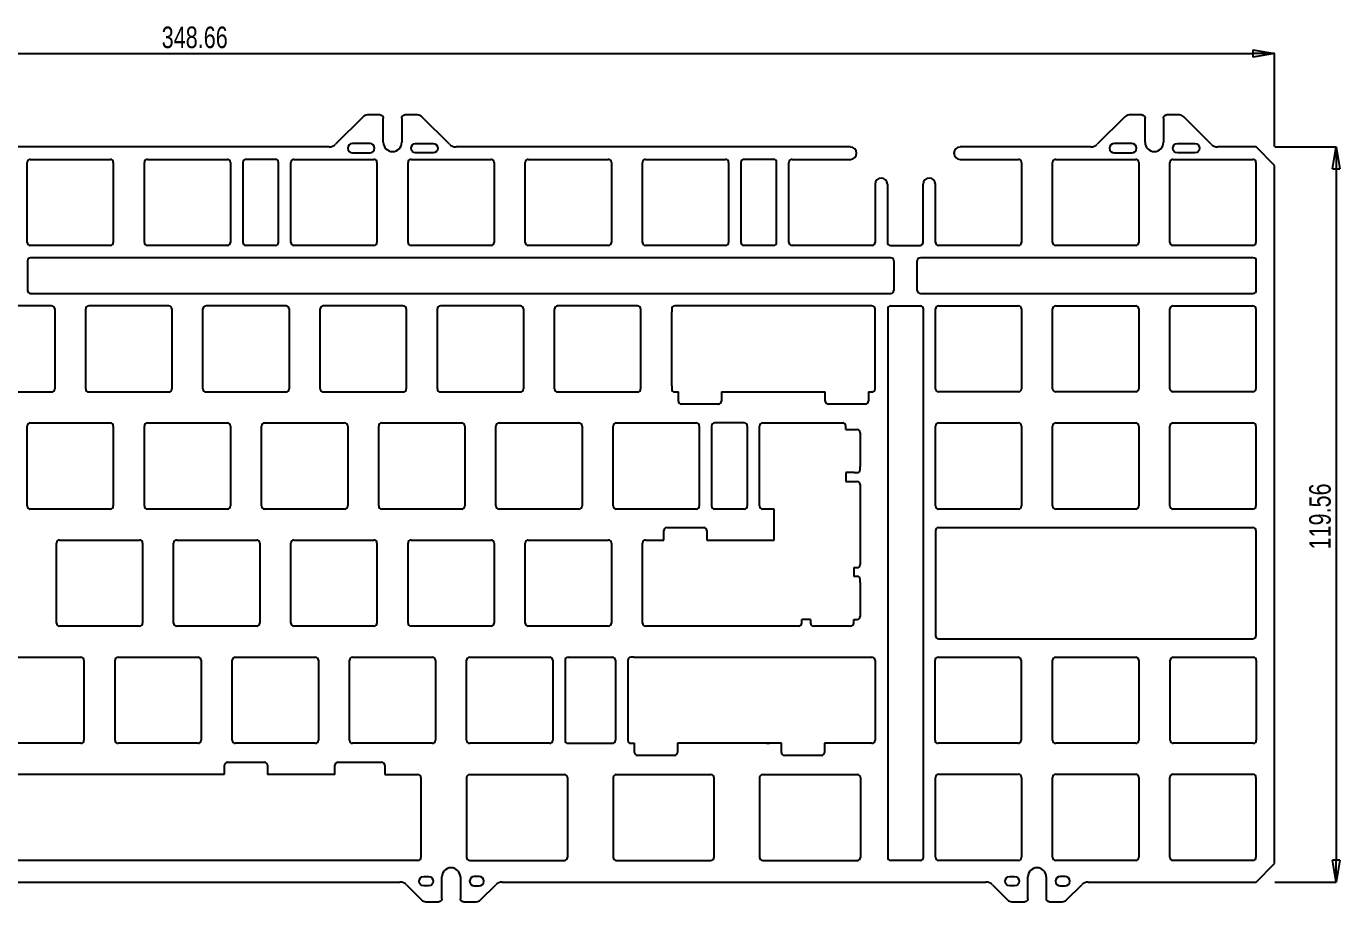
# Model space of a CAD drawing. Extents: x 2288 to 2648, y 1088 to 1230.
# Drawn here: x 2434.1 to 2647.6, y 1087.8 to 1230.2 of the extents above; entities that cross this region are included whole.
import ezdxf

# ---------------------------------------------------------------- set-up
doc = ezdxf.new("R2010")
doc.units = 0
doc.layers.get('0').update_dxf_attribs({"linetype": 'CONTINUOUS'})
doc.layers.get('DEFPOINTS').update_dxf_attribs({"linetype": 'CONTINUOUS'})
doc.styles.add('SLDTEXTSTYLE0', font='TXT', dxfattribs={"width": 0.75})
doc.dimstyles.new('SLDDIMSTYLE0', dxfattribs={"dimtxt": 3.5, "dimasz": 3.556, "dimexe": 0, "dimexo": 0.0625, "dimgap": 0.875, "dimtad": 1, "dimzin": 12, "dimblk1": 'CLOSED', "dimblk2": 'CLOSED', "dimsah": 1, "dimcen": 0.09, "dimazin": 3, "dimtfac": 1, "dimtofl": 0, "dimtmove": 0, "dimatfit": 3})

# ---------------------------------------------------------------- blocks, each defined once
blk = doc.blocks.new('_CLOSED')
at = {"color": 0, "linetype": 'BYBLOCK'}
for p, q in [((-1, 0.166667), (0, 0)), ((-1, 0.166667), (-1, -0.166667)), ((0, 0), (-1, -0.166667)), ((0, 0), (-1, 0))]:
    blk.add_line(p, q, dxfattribs=at)
blk = doc.blocks.new('*D3')
at = {"color": 0, "linetype": 'CONTINUOUS'}
for p, q in [((2288.369837, 1210.629545), (2288.369837, 1225.768585)), ((2291.925837, 1225.768585), (2633.476337, 1225.768585)), ((2637.032337, 1210.629545), (2637.032337, 1225.768585))]:
    blk.add_line(p, q, dxfattribs=at)
at = {"layer": 'DEFPOINTS', "color": 0, "linetype": 'CONTINUOUS'}
for p in [(2637.032337, 1225.768585), (2288.369837, 1210.567045), (2637.032337, 1210.567045)]:
    blk.add_point(p, dxfattribs=at)
at = {"color": 0, "linetype": 'CONTINUOUS', "xscale": 3.556, "yscale": 3.556, "zscale": 3.556, "rotation": 180}
blk.add_blockref('_CLOSED', (2288.369837, 1225.768585), dxfattribs=at)
at = {"color": 0, "linetype": 'CONTINUOUS', "xscale": 3.556, "yscale": 3.556, "zscale": 3.556}
blk.add_blockref('_CLOSED', (2637.032337, 1225.768585), dxfattribs=at)
at = {"color": 0, "linetype": 'CONTINUOUS', "style": 'SLDTEXTSTYLE0', "width": 0.75}
blk.add_text('348.66', height=3.5, dxfattribs=at).set_placement((2456.138587, 1226.643585))
blk = doc.blocks.new('*D4')
at = {"color": 0, "linetype": 'CONTINUOUS'}
for p, q in [((2637.094837, 1210.567045), (2647.033591, 1210.567045)), ((2647.033591, 1207.011045), (2647.033591, 1094.560545)), ((2637.094837, 1091.004545), (2647.033591, 1091.004545))]:
    blk.add_line(p, q, dxfattribs=at)
at = {"layer": 'DEFPOINTS', "color": 0, "linetype": 'CONTINUOUS'}
for p in [(2637.032337, 1210.567045), (2637.032337, 1091.004545), (2647.033591, 1091.004545)]:
    blk.add_point(p, dxfattribs=at)
at = {"color": 0, "linetype": 'CONTINUOUS', "xscale": 3.556, "yscale": 3.556, "zscale": 3.556}
for p, rotation in [((2647.033591, 1210.567045), 90), ((2647.033591, 1091.004545), 270)]:
    blk.add_blockref('_CLOSED', p, dxfattribs=dict(at, rotation=rotation))
at = {"color": 0, "linetype": 'CONTINUOUS', "style": 'SLDTEXTSTYLE0', "width": 0.75}
blk.add_text('119.56', height=3.5, rotation=90, dxfattribs=at).set_placement((2646.158591, 1145.098295))

msp = doc.modelspace()

# ---------------------------------------------------------------- linework, layer by layer
at = {"color": 7, "linetype": 'CONTINUOUS'}
for p, q in [((2488.864444, 1215.474152), (2484.396677, 1211.006385)), ((2491.657337, 1215.767045), (2489.571551, 1215.767045)), ((2492.157337, 1211.317045), (2492.157337, 1215.267045)), ((2495.157337, 1215.267045), (2495.157337, 1211.317045)), ((2497.743123, 1215.767045), (2495.657337, 1215.767045)), ((2502.917997, 1211.006385), (2498.45023, 1215.474152)), ((2612.689444, 1215.474152), (2608.221677, 1211.006385)), ((2615.482337, 1215.767045), (2613.396551, 1215.767045)), ((2615.982337, 1211.317045), (2615.982337, 1215.267045)), ((2618.982337, 1215.267045), (2618.982337, 1211.317045)), ((2621.568123, 1215.767045), (2619.482337, 1215.767045)), ((2626.742997, 1211.006385), (2622.27523, 1215.474152)), ((2483.336017, 1210.567045), (2418.253657, 1210.567045)), ((2568.098675, 1210.567045), (2503.978657, 1210.567045)), ((2607.161017, 1210.567045), (2585.907337, 1210.567045)), ((2634.032337, 1210.567045), (2627.803657, 1210.567045)), ((2637.032337, 1207.567045), (2634.032337, 1210.567045)), ((2434.771756, 1208.542045), (2447.771756, 1208.542045)), ((2453.821756, 1208.542045), (2466.821756, 1208.542045)), ((2477.635215, 1208.542045), (2490.635215, 1208.542045)), ((2496.685215, 1208.542045), (2509.685215, 1208.542045)), ((2515.735215, 1208.542045), (2528.735215, 1208.542045)), ((2534.785215, 1208.542045), (2547.785215, 1208.542045)), ((2558.598675, 1208.542045), (2568.098675, 1208.542045)), ((2585.907337, 1208.542045), (2595.407337, 1208.542045)), ((2601.457337, 1208.542045), (2614.457337, 1208.542045)), ((2620.507337, 1208.542045), (2633.507337, 1208.542045)), ((2434.271756, 1195.042045), (2434.271756, 1208.042045)), ((2448.271756, 1208.042045), (2448.271756, 1195.042045)), ((2453.321756, 1195.042045), (2453.321756, 1208.042045)), ((2467.321756, 1208.042045), (2467.321756, 1195.042045)), ((2469.321756, 1208.042045), (2469.321756, 1195.042045)), ((2475.135215, 1195.042045), (2475.135215, 1208.042045)), ((2477.135215, 1195.042045), (2477.135215, 1208.042045)), ((2491.135215, 1208.042045), (2491.135215, 1195.042045)), ((2496.185215, 1195.042045), (2496.185215, 1208.042045)), ((2510.185215, 1208.042045), (2510.185215, 1195.042045)), ((2515.235215, 1195.042045), (2515.235215, 1208.042045)), ((2529.235215, 1208.042045), (2529.235215, 1195.042045)), ((2534.285215, 1195.042045), (2534.285215, 1208.042045)), ((2548.285215, 1208.042045), (2548.285215, 1195.042045)), ((2550.285215, 1208.042045), (2550.285215, 1195.042045)), ((2556.098675, 1195.042045), (2556.098675, 1208.042045)), ((2558.098675, 1195.042045), (2558.098675, 1208.042045)), ((2595.907337, 1208.042045), (2595.907337, 1195.042045)), ((2600.957337, 1195.042045), (2600.957337, 1208.042045)), ((2614.957337, 1208.042045), (2614.957337, 1195.042045)), ((2620.007337, 1195.042045), (2620.007337, 1208.042045)), ((2634.007337, 1208.042045), (2634.007337, 1195.042045)), ((2637.032337, 1094.004545), (2637.032337, 1207.567045)), ((2572.098675, 1204.492045), (2572.098675, 1195.042045)), ((2574.098675, 1204.492045), (2574.098675, 1195.042045)), ((2579.907337, 1195.042045), (2579.907337, 1204.492045)), ((2581.907337, 1195.042045), (2581.907337, 1204.492045)), ((2447.771756, 1194.542045), (2434.771756, 1194.542045)), ((2466.821756, 1194.542045), (2453.821756, 1194.542045)), ((2490.635215, 1194.542045), (2477.635215, 1194.542045)), ((2509.685215, 1194.542045), (2496.685215, 1194.542045)), ((2528.735215, 1194.542045), (2515.735215, 1194.542045)), ((2547.785215, 1194.542045), (2534.785215, 1194.542045)), ((2571.598675, 1194.542045), (2558.598675, 1194.542045)), ((2595.407337, 1194.542045), (2582.407337, 1194.542045)), ((2614.457337, 1194.542045), (2601.457337, 1194.542045)), ((2633.507337, 1194.542045), (2620.507337, 1194.542045)), ((2574.654782, 1192.543095), (2434.827863, 1192.543095)), ((2575.154782, 1192.043095), (2575.154782, 1187.230595)), ((2633.563445, 1192.543095), (2579.463445, 1192.543095)), ((2434.827863, 1186.730595), (2574.654782, 1186.730595)), ((2579.463445, 1186.730595), (2633.563445, 1186.730595)), ((2438.244837, 1184.710442), (2425.244837, 1184.710442)), ((2438.744837, 1184.210442), (2438.744837, 1171.210442)), ((2443.794837, 1171.210442), (2443.794837, 1184.210442)), ((2457.294837, 1184.710442), (2444.294837, 1184.710442)), ((2457.794837, 1184.210442), (2457.794837, 1171.210442)), ((2462.844837, 1171.210442), (2462.844837, 1184.210442)), ((2476.344837, 1184.710442), (2463.344837, 1184.710442)), ((2476.844837, 1184.210442), (2476.844837, 1171.210442)), ((2481.894837, 1171.210442), (2481.894837, 1184.210442)), ((2495.394837, 1184.710442), (2482.394837, 1184.710442)), ((2495.894837, 1184.210442), (2495.894837, 1171.210442)), ((2500.944837, 1171.210442), (2500.944837, 1184.210442)), ((2514.444837, 1184.710442), (2501.444837, 1184.710442)), ((2514.944837, 1184.210442), (2514.944837, 1171.210442)), ((2519.994837, 1171.210442), (2519.994837, 1184.210442)), ((2533.494837, 1184.710442), (2520.494837, 1184.710442)), ((2533.994837, 1184.210442), (2533.994837, 1171.210442)), ((2539.044819, 1171.729551), (2539.044819, 1183.729551)), ((2539.044837, 1184.210442), (2539.044837, 1183.735603)), ((2571.594837, 1184.710442), (2539.544837, 1184.710442)), ((2572.094837, 1171.210442), (2572.094837, 1184.210442)), ((2574.150993, 1184.230601), (2574.150993, 1095.030595)), ((2574.650993, 1184.730601), (2579.463445, 1184.730601)), ((2579.963445, 1095.030595), (2579.963445, 1184.230601)), ((2581.907337, 1171.229545), (2581.907337, 1184.229545)), ((2582.407337, 1184.729545), (2595.407337, 1184.729545)), ((2595.907337, 1184.229545), (2595.907337, 1171.229545)), ((2600.957337, 1171.229545), (2600.957337, 1184.229545)), ((2601.457337, 1184.729545), (2614.457337, 1184.729545)), ((2614.957337, 1184.229545), (2614.957337, 1171.229545)), ((2620.007337, 1171.229545), (2620.007337, 1184.229545)), ((2620.507337, 1184.729545), (2633.507337, 1184.729545)), ((2634.007337, 1184.229545), (2634.007337, 1171.229545)), ((2425.244837, 1170.710442), (2438.244837, 1170.710442)), ((2444.294837, 1170.710442), (2457.294837, 1170.710442)), ((2463.344837, 1170.710442), (2476.344837, 1170.710442)), ((2482.394837, 1170.710442), (2495.394837, 1170.710442)), ((2501.444837, 1170.710442), (2514.444837, 1170.710442)), ((2520.494837, 1170.710442), (2533.494837, 1170.710442)), ((2539.044837, 1171.7235), (2539.044837, 1171.210442)), ((2539.544837, 1170.710442), (2540.131843, 1170.710442)), ((2540.131843, 1169.229551), (2540.131843, 1170.710442)), ((2547.131843, 1170.710442), (2547.131843, 1169.229551)), ((2547.131843, 1170.710442), (2564.007819, 1170.710442)), ((2564.007819, 1169.229551), (2564.007819, 1170.710442)), ((2571.007819, 1170.710442), (2571.007819, 1169.229551)), ((2571.007819, 1170.710442), (2571.594837, 1170.710442)), ((2595.407337, 1170.729545), (2582.407337, 1170.729545)), ((2614.457337, 1170.729545), (2601.457337, 1170.729545)), ((2633.507337, 1170.729545), (2620.507337, 1170.729545)), ((2546.631843, 1168.729551), (2540.631843, 1168.729551)), ((2570.507819, 1168.729551), (2564.507819, 1168.729551)), ((2434.269837, 1152.179545), (2434.269837, 1165.179545)), ((2434.769837, 1165.679545), (2447.769837, 1165.679545)), ((2448.269837, 1165.179545), (2448.269837, 1152.179545)), ((2453.319837, 1152.179545), (2453.319837, 1165.179545)), ((2453.819837, 1165.679545), (2466.819837, 1165.679545)), ((2467.319837, 1165.179545), (2467.319837, 1152.179545)), ((2472.369837, 1152.179545), (2472.369837, 1165.179545)), ((2472.869837, 1165.679545), (2485.869837, 1165.679545)), ((2486.369837, 1165.179545), (2486.369837, 1152.179545)), ((2491.419837, 1152.179545), (2491.419837, 1165.179545)), ((2491.919837, 1165.679545), (2504.919837, 1165.679545)), ((2505.419837, 1165.179545), (2505.419837, 1152.179545)), ((2510.469837, 1152.179545), (2510.469837, 1165.179545)), ((2510.969837, 1165.679545), (2523.969837, 1165.679545)), ((2524.469837, 1165.179545), (2524.469837, 1152.179545)), ((2529.519837, 1152.179545), (2529.519837, 1165.179545)), ((2530.019837, 1165.679545), (2543.019837, 1165.679545)), ((2543.519837, 1165.179545), (2543.519837, 1152.179545)), ((2545.519837, 1165.179545), (2545.519837, 1152.179545)), ((2551.332343, 1165.179545), (2551.332343, 1152.179545)), ((2553.332343, 1152.179563), (2553.332343, 1165.179563)), ((2553.832343, 1165.679563), (2566.832343, 1165.679563)), ((2567.332343, 1164.592542), (2567.332343, 1165.179563)), ((2567.332343, 1164.592542), (2569.182337, 1164.592542)), ((2569.682337, 1164.092542), (2569.682337, 1158.589197)), ((2581.907337, 1152.179545), (2581.907337, 1165.179545)), ((2582.407337, 1165.679545), (2595.407337, 1165.679545)), ((2595.907337, 1165.179545), (2595.907337, 1152.179545)), ((2600.957337, 1152.179545), (2600.957337, 1165.179545)), ((2601.457337, 1165.679545), (2614.457337, 1165.679545)), ((2614.957337, 1165.179545), (2614.957337, 1152.179545)), ((2620.007337, 1152.179545), (2620.007337, 1165.179545)), ((2620.507337, 1165.679545), (2633.507337, 1165.679545)), ((2634.007337, 1165.179545), (2634.007337, 1152.179545)), ((2567.332343, 1157.592512), (2567.332343, 1156.154554)), ((2568.682349, 1157.592512), (2567.332343, 1157.592512)), ((2568.690112, 1157.592542), (2569.182337, 1157.592542)), ((2569.682337, 1158.092542), (2569.682337, 1158.58757)), ((2567.332343, 1156.154554), (2569.182337, 1156.154554)), ((2569.682337, 1155.654554), (2569.682337, 1142.654554)), ((2447.769837, 1151.679545), (2434.769837, 1151.679545)), ((2466.819837, 1151.679545), (2453.819837, 1151.679545)), ((2485.869837, 1151.679545), (2472.869837, 1151.679545)), ((2504.919837, 1151.679545), (2491.919837, 1151.679545)), ((2523.969837, 1151.679545), (2510.969837, 1151.679545)), ((2543.019837, 1151.679545), (2530.019837, 1151.679545)), ((2555.682337, 1151.679563), (2553.832343, 1151.679563)), ((2555.682337, 1146.629545), (2555.682337, 1151.679563)), ((2595.407337, 1151.679545), (2582.407337, 1151.679545)), ((2614.457337, 1151.679545), (2601.457337, 1151.679545)), ((2633.507337, 1151.679545), (2620.507337, 1151.679545)), ((2538.250587, 1148.6605), (2544.250587, 1148.6605)), ((2582.407337, 1148.679545), (2633.507337, 1148.679545)), ((2439.532337, 1146.629545), (2452.532337, 1146.629545)), ((2458.582337, 1146.629545), (2471.582337, 1146.629545)), ((2477.632337, 1146.629545), (2490.632337, 1146.629545)), ((2496.682337, 1146.629545), (2509.682337, 1146.629545)), ((2515.732337, 1146.629545), (2528.732337, 1146.629545)), ((2534.782337, 1146.629545), (2537.750587, 1146.629545)), ((2537.750587, 1146.629545), (2537.750587, 1148.1605)), ((2544.750587, 1148.1605), (2544.750587, 1146.629545)), ((2544.750587, 1146.629545), (2555.682337, 1146.629545)), ((2581.907337, 1148.179545), (2581.907337, 1131.079545)), ((2634.007337, 1148.179545), (2634.007337, 1131.079545)), ((2439.032337, 1133.129545), (2439.032337, 1146.129545)), ((2453.032337, 1146.129545), (2453.032337, 1133.129545)), ((2458.082337, 1133.129545), (2458.082337, 1146.129545)), ((2472.082337, 1146.129545), (2472.082337, 1133.129545)), ((2477.132337, 1133.129545), (2477.132337, 1146.129545)), ((2491.132337, 1146.129545), (2491.132337, 1133.129545)), ((2496.182337, 1133.129545), (2496.182337, 1146.129545)), ((2510.182337, 1146.129545), (2510.182337, 1133.129545)), ((2515.232337, 1133.129545), (2515.232337, 1146.129545)), ((2529.232337, 1146.129545), (2529.232337, 1133.129545)), ((2534.282337, 1133.129545), (2534.282337, 1146.129545)), ((2568.626563, 1142.154554), (2568.626563, 1140.716566)), ((2568.626563, 1142.154554), (2569.182337, 1142.154554)), ((2569.182337, 1140.716566), (2568.626563, 1140.716566)), ((2569.682337, 1139.721507), (2569.682337, 1140.216566)), ((2569.682337, 1139.71988), (2569.682337, 1134.216566)), ((2560.188575, 1133.129545), (2560.188575, 1133.716566)), ((2561.590958, 1133.716566), (2560.188575, 1133.716566)), ((2561.590958, 1133.716566), (2561.590958, 1133.129545)), ((2568.626563, 1133.716566), (2569.182337, 1133.716566)), ((2568.626563, 1133.129545), (2568.626563, 1133.716566)), ((2452.532337, 1132.629545), (2439.532337, 1132.629545)), ((2471.582337, 1132.629545), (2458.582337, 1132.629545)), ((2490.632337, 1132.629545), (2477.632337, 1132.629545)), ((2509.682337, 1132.629545), (2496.682337, 1132.629545)), ((2528.732337, 1132.629545), (2515.732337, 1132.629545)), ((2559.688575, 1132.629545), (2534.782337, 1132.629545)), ((2568.126563, 1132.629545), (2562.090958, 1132.629545)), ((2582.407337, 1130.579545), (2633.507337, 1130.579545)), ((2430.007337, 1127.579545), (2443.007337, 1127.579545)), ((2449.057337, 1127.579545), (2462.057337, 1127.579545)), ((2468.107337, 1127.579545), (2481.107337, 1127.579545)), ((2487.157337, 1127.579545), (2500.157337, 1127.579545)), ((2506.207337, 1127.579545), (2519.207337, 1127.579545)), ((2532.901116, 1127.579575), (2532.401116, 1127.579576)), ((2532.901127, 1127.579576), (2571.594886, 1127.579576)), ((2582.35123, 1127.578495), (2595.35123, 1127.578495)), ((2601.457337, 1127.579545), (2614.457337, 1127.579545)), ((2620.563445, 1127.580595), (2633.563445, 1127.580595)), ((2443.507337, 1127.079545), (2443.507337, 1114.079545)), ((2448.557337, 1114.079545), (2448.557337, 1127.079545)), ((2462.557337, 1127.079545), (2462.557337, 1114.079545)), ((2467.607337, 1114.079545), (2467.607337, 1127.079545)), ((2481.607337, 1127.079545), (2481.607337, 1114.079545)), ((2486.657337, 1114.079545), (2486.657337, 1127.079545)), ((2500.657337, 1127.079545), (2500.657337, 1114.079545)), ((2505.707337, 1114.079545), (2505.707337, 1127.079545)), ((2519.707337, 1127.079545), (2519.707337, 1114.079545)), ((2521.707337, 1127.079552), (2521.707337, 1114.079545)), ((2529.901116, 1127.079568), (2529.901116, 1114.079545)), ((2531.901116, 1127.079576), (2531.901116, 1114.079576)), ((2572.094886, 1127.079576), (2572.094886, 1114.079576)), ((2581.85123, 1114.078495), (2581.85123, 1127.078495)), ((2595.85123, 1127.078495), (2595.85123, 1114.078495)), ((2600.957337, 1114.079545), (2600.957337, 1127.079545)), ((2614.957337, 1127.079545), (2614.957337, 1114.079545)), ((2620.063445, 1114.080595), (2620.063445, 1127.080595)), ((2634.063445, 1127.080595), (2634.063445, 1114.080595)), ((2443.007337, 1113.579545), (2430.007337, 1113.579545)), ((2462.057337, 1113.579545), (2449.057337, 1113.579545)), ((2481.107337, 1113.579545), (2468.107337, 1113.579545)), ((2500.157337, 1113.579545), (2487.157337, 1113.579545)), ((2519.207337, 1113.579545), (2506.207337, 1113.579545)), ((2532.401116, 1113.579576), (2532.901136, 1113.579575)), ((2532.901136, 1113.579575), (2532.98809, 1113.579576)), ((2532.98809, 1112.079551), (2532.98809, 1113.579576)), ((2556.864036, 1113.579546), (2539.98809, 1113.57958)), ((2539.98809, 1113.579577), (2539.98809, 1112.079551)), ((2554.426101, 1113.579551), (2554.926101, 1113.579551)), ((2556.864036, 1113.575682), (2556.864036, 1113.579546)), ((2556.864066, 1112.079551), (2556.864066, 1113.575682)), ((2563.864066, 1113.579576), (2563.864066, 1112.079551)), ((2571.594886, 1113.579576), (2563.864066, 1113.579576)), ((2595.35123, 1113.578495), (2582.35123, 1113.578495)), ((2614.457337, 1113.579545), (2601.457337, 1113.579545)), ((2633.563445, 1113.580595), (2620.563445, 1113.580595)), ((2466.844895, 1110.514183), (2472.844895, 1110.514183)), ((2484.776139, 1110.510472), (2491.894904, 1110.510472)), ((2539.48809, 1111.579551), (2533.48809, 1111.579551)), ((2563.364066, 1111.579551), (2557.364066, 1111.579551)), ((2378.094904, 1108.529545), (2466.344895, 1108.529545)), ((2466.344895, 1108.529545), (2466.344895, 1110.014183)), ((2473.344895, 1110.014183), (2473.344895, 1108.51046)), ((2484.276139, 1108.51046), (2484.276139, 1110.010472)), ((2492.394904, 1110.010472), (2492.394904, 1108.51046)), ((2492.394904, 1108.51046), (2497.776139, 1108.51046)), ((2506.207424, 1108.510448), (2511.835661, 1108.510448)), ((2511.835661, 1108.510448), (2521.088649, 1108.51046)), ((2521.09358, 1108.510448), (2521.588689, 1108.510448)), ((2530.019924, 1108.510448), (2532.844535, 1108.510448)), ((2532.844535, 1108.510448), (2544.901169, 1108.51046)), ((2544.90608, 1108.510448), (2545.401189, 1108.510448)), ((2553.832424, 1108.510448), (2556.825058, 1108.510448)), ((2556.825058, 1108.510448), (2568.713669, 1108.51046)), ((2568.71858, 1108.510448), (2569.213689, 1108.510448)), ((2582.407337, 1108.529545), (2595.407337, 1108.529545)), ((2601.457337, 1108.529545), (2614.457337, 1108.529545)), ((2620.507337, 1108.529545), (2633.507337, 1108.529545)), ((2498.276139, 1108.01046), (2498.276139, 1095.01046)), ((2505.707424, 1108.010448), (2505.707424, 1095.010436)), ((2522.088689, 1108.010448), (2522.088689, 1095.010436)), ((2529.519924, 1108.010448), (2529.519924, 1095.010436)), ((2545.901189, 1108.010448), (2545.901189, 1095.010436)), ((2553.332424, 1108.010448), (2553.332424, 1095.010436)), ((2569.713689, 1108.010448), (2569.713689, 1095.010436)), ((2581.907337, 1095.029545), (2581.907337, 1108.029545)), ((2595.907337, 1108.029545), (2595.907337, 1095.029545)), ((2600.957337, 1095.029545), (2600.957337, 1108.029545)), ((2614.957337, 1108.029545), (2614.957337, 1095.029545)), ((2620.007337, 1095.029545), (2620.007337, 1108.029545)), ((2634.007337, 1108.029545), (2634.007337, 1095.029545)), ((2497.776139, 1094.51046), (2365.712404, 1094.51046)), ((2506.207424, 1094.510436), (2521.588689, 1094.510436)), ((2530.019924, 1094.510436), (2545.401189, 1094.510436)), ((2553.832424, 1094.510436), (2569.213689, 1094.510436)), ((2595.407337, 1094.529545), (2582.407337, 1094.529545)), ((2614.457337, 1094.529545), (2601.457337, 1094.529545)), ((2633.507337, 1094.529545), (2620.507337, 1094.529545)), ((2634.032337, 1091.004545), (2637.032337, 1094.004545)), ((2344.816209, 1091.004545), (2494.861068, 1091.004545)), ((2501.682389, 1088.304545), (2501.682389, 1091.829545)), ((2504.682389, 1091.829545), (2504.682389, 1088.304545)), ((2511.503709, 1091.004545), (2590.111017, 1091.004545)), ((2596.932337, 1088.304545), (2596.932337, 1091.829545)), ((2599.932337, 1091.829545), (2599.932337, 1088.304545)), ((2606.753657, 1091.004545), (2634.032337, 1091.004545)), ((2495.921729, 1090.565205), (2498.389496, 1088.097438)), ((2507.975282, 1088.097438), (2510.443049, 1090.565205)), ((2591.171677, 1090.565205), (2593.639444, 1088.097438)), ((2603.22523, 1088.097438), (2605.692997, 1090.565205)), ((2499.096602, 1087.804545), (2501.182389, 1087.804545)), ((2505.182389, 1087.804545), (2507.268175, 1087.804545)), ((2594.346551, 1087.804545), (2596.432337, 1087.804545)), ((2600.432337, 1087.804545), (2602.518123, 1087.804545))]:
    msp.add_line(p, q, dxfattribs=at)
for p, q in [((2490.000757, 1211.105449, -0.00001), (2487.144989, 1211.105449, -0.000011)), ((2497.414538, 1211.105449, -0.000008), (2500.270306, 1211.105449, -0.000007)), ((2613.825757, 1211.105449, -0.00001), (2610.969989, 1211.105449, -0.000011)), ((2621.239538, 1211.105449, -0.000008), (2624.095306, 1211.105449, -0.000007)), ((2474.635215, 1208.542045), (2469.821756, 1208.542045)), ((2487.144989, 1209.605449, -0.000011), (2490.000757, 1209.605449, -0.00001)), ((2500.270306, 1209.605449, -0.000007), (2497.414538, 1209.605449, -0.000008)), ((2555.598675, 1208.542045), (2550.785215, 1208.542045)), ((2610.969989, 1209.605449, -0.000011), (2613.825757, 1209.605449, -0.00001)), ((2624.095306, 1209.605449, -0.000007), (2621.239538, 1209.605449, -0.000008)), ((2573.098675, 1205.492045), (2573.098675, 1205.492045)), ((2580.907337, 1205.492045), (2580.907337, 1205.492045)), ((2474.635215, 1194.542045), (2469.821756, 1194.542045)), ((2555.598675, 1194.542045), (2550.785215, 1194.542045)), ((2574.598675, 1194.542045), (2579.407337, 1194.542045)), ((2522.207336, 1127.579552), (2529.401115, 1127.579568)), ((2522.207337, 1113.579545), (2529.401116, 1113.579545)), ((2484.276139, 1108.51046), (2473.344895, 1108.51046)), ((2498.731606, 1091.893271, -0.000056), (2499.531606, 1091.893271, -0.000056)), ((2507.745387, 1091.893271, -0.000054), (2506.945387, 1091.893271, -0.000054)), ((2593.981554, 1091.893271, -0.000056), (2594.781554, 1091.893271, -0.000056)), ((2602.995335, 1091.893271, -0.000054), (2602.195335, 1091.893271, -0.000054)), ((2499.531606, 1090.393271, -0.000056), (2498.731606, 1090.393271, -0.000056)), ((2506.945387, 1090.393271, -0.000054), (2507.745387, 1090.393271, -0.000054)), ((2594.781554, 1090.393271, -0.000056), (2593.981554, 1090.393271, -0.000056)), ((2602.195335, 1090.393271, -0.000054), (2602.995335, 1090.393271, -0.000054))]:
    msp.add_line(p, q)
at = {"color": 7}
for p, q in [((2434.327863, 1192.043095), (2434.327863, 1187.230595)), ((2578.963445, 1187.230595), (2578.963445, 1192.043095)), ((2634.063445, 1187.230595), (2634.063445, 1192.043095)), ((2550.832343, 1165.679545), (2546.019837, 1165.679545)), ((2550.832343, 1151.679545), (2546.019837, 1151.679545)), ((2579.463445, 1094.530595), (2574.650993, 1094.530595))]:
    msp.add_line(p, q, dxfattribs=at)
at = {"color": 7, "linetype": 'CONTINUOUS'}
for points in [[(2491.657337, 1215.767045), (2491.676961, 1215.766643), (2491.696546, 1215.765444), (2491.716064, 1215.763459), (2491.735486, 1215.7607), (2491.754787, 1215.757179), (2491.773937, 1215.752906), (2491.792911, 1215.747894), (2491.811679, 1215.742153), (2491.830215, 1215.735695), (2491.848491, 1215.728532), (2491.86648, 1215.720674), (2491.884153, 1215.712134), (2491.901483, 1215.702922), (2491.918444, 1215.69305), (2491.935007, 1215.682529), (2491.951144, 1215.671372), (2491.966829, 1215.659589), (2491.982033, 1215.647191), (2491.99673, 1215.63419), (2492.01089, 1215.620598), (2492.024483, 1215.606437), (2492.037483, 1215.591741), (2492.049881, 1215.576537), (2492.061664, 1215.560852), (2492.072822, 1215.544715), (2492.083342, 1215.528152), (2492.093214, 1215.511191), (2492.102426, 1215.493861), (2492.110966, 1215.476187), (2492.118824, 1215.458199), (2492.125987, 1215.439923), (2492.132445, 1215.421387), (2492.138186, 1215.402619), (2492.143198, 1215.383645), (2492.147471, 1215.364495), (2492.150992, 1215.345194), (2492.153751, 1215.325772), (2492.155736, 1215.306254), (2492.156935, 1215.286669), (2492.157337, 1215.267045)], [(2495.157337, 1215.267045), (2495.157739, 1215.286669), (2495.158938, 1215.306254), (2495.160923, 1215.325772), (2495.163682, 1215.345194), (2495.167203, 1215.364495), (2495.171476, 1215.383645), (2495.176488, 1215.402619), (2495.182229, 1215.421387), (2495.188687, 1215.439923), (2495.19585, 1215.458199), (2495.203708, 1215.476187), (2495.212249, 1215.493861), (2495.22146, 1215.511191), (2495.231332, 1215.528152), (2495.241853, 1215.544715), (2495.25301, 1215.560852), (2495.264793, 1215.576537), (2495.277191, 1215.591741), (2495.290192, 1215.606437), (2495.303784, 1215.620598), (2495.317945, 1215.63419), (2495.332641, 1215.647191), (2495.347845, 1215.659589), (2495.36353, 1215.671372), (2495.379667, 1215.682529), (2495.39623, 1215.69305), (2495.413191, 1215.702922), (2495.430521, 1215.712134), (2495.448195, 1215.720674), (2495.466183, 1215.728532), (2495.484459, 1215.735695), (2495.502995, 1215.742153), (2495.521763, 1215.747894), (2495.540737, 1215.752906), (2495.559887, 1215.757179), (2495.579188, 1215.7607), (2495.598611, 1215.763459), (2495.618128, 1215.765444), (2495.637713, 1215.766643), (2495.657337, 1215.767045)], [(2615.482337, 1215.767045), (2615.501961, 1215.766643), (2615.521546, 1215.765444), (2615.541064, 1215.763459), (2615.560486, 1215.7607), (2615.579787, 1215.757179), (2615.598937, 1215.752906), (2615.617911, 1215.747894), (2615.636679, 1215.742153), (2615.655215, 1215.735695), (2615.673491, 1215.728532), (2615.69148, 1215.720674), (2615.709153, 1215.712134), (2615.726483, 1215.702922), (2615.743444, 1215.69305), (2615.760007, 1215.682529), (2615.776144, 1215.671372), (2615.791829, 1215.659589), (2615.807033, 1215.647191), (2615.82173, 1215.63419), (2615.83589, 1215.620598), (2615.849483, 1215.606437), (2615.862483, 1215.591741), (2615.874881, 1215.576537), (2615.886664, 1215.560852), (2615.897822, 1215.544715), (2615.908342, 1215.528152), (2615.918214, 1215.511191), (2615.927426, 1215.493861), (2615.935966, 1215.476187), (2615.943824, 1215.458199), (2615.950987, 1215.439923), (2615.957445, 1215.421387), (2615.963186, 1215.402619), (2615.968198, 1215.383645), (2615.972471, 1215.364495), (2615.975992, 1215.345194), (2615.978751, 1215.325772), (2615.980736, 1215.306254), (2615.981935, 1215.286669), (2615.982337, 1215.267045)], [(2618.982337, 1215.267045), (2618.982739, 1215.286669), (2618.983938, 1215.306254), (2618.985923, 1215.325772), (2618.988682, 1215.345194), (2618.992203, 1215.364495), (2618.996476, 1215.383645), (2619.001488, 1215.402619), (2619.007229, 1215.421387), (2619.013687, 1215.439923), (2619.02085, 1215.458199), (2619.028708, 1215.476187), (2619.037249, 1215.493861), (2619.04646, 1215.511191), (2619.056332, 1215.528152), (2619.066853, 1215.544715), (2619.07801, 1215.560852), (2619.089793, 1215.576537), (2619.102191, 1215.591741), (2619.115192, 1215.606437), (2619.128784, 1215.620598), (2619.142945, 1215.63419), (2619.157641, 1215.647191), (2619.172845, 1215.659589), (2619.18853, 1215.671372), (2619.204667, 1215.682529), (2619.22123, 1215.69305), (2619.238191, 1215.702922), (2619.255521, 1215.712134), (2619.273195, 1215.720674), (2619.291183, 1215.728532), (2619.309459, 1215.735695), (2619.327995, 1215.742153), (2619.346763, 1215.747894), (2619.365737, 1215.752906), (2619.384887, 1215.757179), (2619.404188, 1215.7607), (2619.423611, 1215.763459), (2619.443128, 1215.765444), (2619.462713, 1215.766643), (2619.482337, 1215.767045)], [(2501.682389, 1088.304545), (2501.681986, 1088.284921), (2501.680787, 1088.265336), (2501.678803, 1088.245819), (2501.676044, 1088.226396), (2501.672523, 1088.207095), (2501.66825, 1088.187945), (2501.663238, 1088.168971), (2501.657497, 1088.150203), (2501.651039, 1088.131667), (2501.643875, 1088.113391), (2501.636018, 1088.095403), (2501.627477, 1088.077729), (2501.618265, 1088.060399), (2501.608394, 1088.043438), (2501.597873, 1088.026875), (2501.586716, 1088.010738), (2501.574932, 1087.995053), (2501.562535, 1087.979849), (2501.549534, 1087.965153), (2501.535942, 1087.950992), (2501.521781, 1087.9374), (2501.507085, 1087.924399), (2501.491881, 1087.912001), (2501.476196, 1087.900218), (2501.460058, 1087.889061), (2501.443496, 1087.87854), (2501.426535, 1087.868668), (2501.409205, 1087.859456), (2501.391531, 1087.850916), (2501.373543, 1087.843058), (2501.355267, 1087.835895), (2501.336731, 1087.829437), (2501.317963, 1087.823696), (2501.298989, 1087.818684), (2501.279839, 1087.814411), (2501.260538, 1087.81089), (2501.241115, 1087.808131), (2501.221598, 1087.806146), (2501.202013, 1087.804947), (2501.182389, 1087.804545)], [(2505.182389, 1087.804545), (2505.162764, 1087.804947), (2505.14318, 1087.806146), (2505.123662, 1087.808131), (2505.104239, 1087.81089), (2505.084939, 1087.814411), (2505.065788, 1087.818684), (2505.046815, 1087.823696), (2505.028047, 1087.829437), (2505.009511, 1087.835895), (2504.991235, 1087.843058), (2504.973246, 1087.850916), (2504.955573, 1087.859456), (2504.938242, 1087.868668), (2504.921282, 1087.87854), (2504.904719, 1087.889061), (2504.888582, 1087.900218), (2504.872897, 1087.912001), (2504.857693, 1087.924399), (2504.842996, 1087.9374), (2504.828835, 1087.950992), (2504.815243, 1087.965153), (2504.802243, 1087.979849), (2504.789845, 1087.995053), (2504.778062, 1088.010738), (2504.766904, 1088.026875), (2504.756384, 1088.043438), (2504.746512, 1088.060399), (2504.7373, 1088.077729), (2504.72876, 1088.095403), (2504.720902, 1088.113391), (2504.713739, 1088.131667), (2504.707281, 1088.150203), (2504.70154, 1088.168971), (2504.696527, 1088.187945), (2504.692255, 1088.207095), (2504.688733, 1088.226396), (2504.685975, 1088.245819), (2504.68399, 1088.265336), (2504.682791, 1088.284921), (2504.682389, 1088.304545)], [(2596.932337, 1088.304545), (2596.931935, 1088.284921), (2596.930736, 1088.265336), (2596.928751, 1088.245819), (2596.925992, 1088.226396), (2596.922471, 1088.207095), (2596.918198, 1088.187945), (2596.913186, 1088.168971), (2596.907445, 1088.150203), (2596.900987, 1088.131667), (2596.893824, 1088.113391), (2596.885966, 1088.095403), (2596.877426, 1088.077729), (2596.868214, 1088.060399), (2596.858342, 1088.043438), (2596.847822, 1088.026875), (2596.836664, 1088.010738), (2596.824881, 1087.995053), (2596.812483, 1087.979849), (2596.799483, 1087.965153), (2596.78589, 1087.950992), (2596.77173, 1087.9374), (2596.757033, 1087.924399), (2596.741829, 1087.912001), (2596.726144, 1087.900218), (2596.710007, 1087.889061), (2596.693444, 1087.87854), (2596.676483, 1087.868668), (2596.659153, 1087.859456), (2596.64148, 1087.850916), (2596.623491, 1087.843058), (2596.605215, 1087.835895), (2596.586679, 1087.829437), (2596.567911, 1087.823696), (2596.548937, 1087.818684), (2596.529787, 1087.814411), (2596.510486, 1087.81089), (2596.491064, 1087.808131), (2596.471546, 1087.806146), (2596.451961, 1087.804947), (2596.432337, 1087.804545)], [(2600.432337, 1087.804545), (2600.412713, 1087.804947), (2600.393128, 1087.806146), (2600.373611, 1087.808131), (2600.354188, 1087.81089), (2600.334887, 1087.814411), (2600.315737, 1087.818684), (2600.296763, 1087.823696), (2600.277995, 1087.829437), (2600.259459, 1087.835895), (2600.241183, 1087.843058), (2600.223195, 1087.850916), (2600.205521, 1087.859456), (2600.188191, 1087.868668), (2600.17123, 1087.87854), (2600.154667, 1087.889061), (2600.13853, 1087.900218), (2600.122845, 1087.912001), (2600.107641, 1087.924399), (2600.092945, 1087.9374), (2600.078784, 1087.950992), (2600.065192, 1087.965153), (2600.052191, 1087.979849), (2600.039793, 1087.995053), (2600.02801, 1088.010738), (2600.016853, 1088.026875), (2600.006332, 1088.043438), (2599.99646, 1088.060399), (2599.987249, 1088.077729), (2599.978708, 1088.095403), (2599.97085, 1088.113391), (2599.963687, 1088.131667), (2599.957229, 1088.150203), (2599.951488, 1088.168971), (2599.946476, 1088.187945), (2599.942203, 1088.207095), (2599.938682, 1088.226396), (2599.935923, 1088.245819), (2599.933938, 1088.265336), (2599.932739, 1088.284921), (2599.932337, 1088.304545)]]:
    msp.add_lwpolyline(points, dxfattribs=at)
for centre, radius, start, end in [((2489.571551, 1214.767045), 1, 90, 135), ((2497.743123, 1214.767045), 1, 45, 90), ((2613.396551, 1214.767045), 1, 90, 135), ((2621.568123, 1214.767045), 1, 45, 90), ((2483.336017, 1212.067045), 1.5, 270, 315), ((2493.657337, 1211.317045), 1.5, 180, 0), ((2503.978657, 1212.067045), 1.5, 225, 270), ((2607.161017, 1212.067045), 1.5, 270, 315), ((2617.482337, 1211.317045), 1.5, 180, 0), ((2627.803657, 1212.067045), 1.5, 225, 270), ((2434.771756, 1208.042045), 0.5, 90, 180), ((2447.771756, 1208.042045), 0.5, 0, 90), ((2453.821756, 1208.042045), 0.5, 90, 180), ((2466.821756, 1208.042045), 0.5, 0, 90), ((2477.635215, 1208.042045), 0.5, 90, 180), ((2490.635215, 1208.042045), 0.5, 0, 90), ((2496.685215, 1208.042045), 0.5, 90, 180), ((2509.685215, 1208.042045), 0.5, 0, 90), ((2515.735215, 1208.042045), 0.5, 90, 180), ((2528.735215, 1208.042045), 0.5, 0, 90), ((2534.785215, 1208.042045), 0.5, 90, 180), ((2547.785215, 1208.042045), 0.5, 0, 90), ((2558.598675, 1208.042045), 0.5, 90, 180), ((2568.098675, 1209.542045), 1, 270, 90), ((2585.907337, 1209.542045), 1, 90, 270), ((2595.407337, 1208.042045), 0.5, 0, 90), ((2601.457337, 1208.042045), 0.5, 90, 180), ((2614.457337, 1208.042045), 0.5, 0, 90), ((2620.507337, 1208.042045), 0.5, 90, 180), ((2633.507337, 1208.042045), 0.5, 0, 90), ((2573.098675, 1204.492045), 1, 90, 180), ((2580.907337, 1204.492045), 1, 0, 90), ((2434.771756, 1195.042045), 0.5, 180, 270), ((2447.771756, 1195.042045), 0.5, 270, 0), ((2453.821756, 1195.042045), 0.5, 180, 270), ((2466.821756, 1195.042045), 0.5, 270, 0), ((2477.635215, 1195.042045), 0.5, 180, 270), ((2490.635215, 1195.042045), 0.5, 270, 0), ((2496.685215, 1195.042045), 0.5, 180, 270), ((2509.685215, 1195.042045), 0.5, 270, 0), ((2515.735215, 1195.042045), 0.5, 180, 270), ((2528.735215, 1195.042045), 0.5, 270, 0), ((2534.785215, 1195.042045), 0.5, 180, 270), ((2547.785215, 1195.042045), 0.5, 270, 0), ((2558.598675, 1195.042045), 0.5, 180, 270), ((2571.598675, 1195.042045), 0.5, 270, 0), ((2582.407337, 1195.042045), 0.5, 180, 270), ((2595.407337, 1195.042045), 0.5, 270, 0), ((2601.457337, 1195.042045), 0.5, 180, 270), ((2614.457337, 1195.042045), 0.5, 270, 0), ((2620.507337, 1195.042045), 0.5, 180, 270), ((2633.507337, 1195.042045), 0.5, 270, 0), ((2574.654782, 1192.043095), 0.5, 0, 90), ((2574.654782, 1187.230595), 0.5, 270, 0), ((2438.244837, 1184.210442), 0.5, 0, 90), ((2444.294837, 1184.210442), 0.5, 90, 180), ((2457.294837, 1184.210442), 0.5, 0, 90), ((2463.344837, 1184.210442), 0.5, 90, 180), ((2476.344837, 1184.210442), 0.5, 0, 90), ((2482.394837, 1184.210442), 0.5, 90, 180), ((2495.394837, 1184.210442), 0.5, 0, 90), ((2501.444837, 1184.210442), 0.5, 90, 180), ((2514.444837, 1184.210442), 0.5, 0, 90), ((2520.494837, 1184.210442), 0.5, 90, 180), ((2533.494837, 1184.210442), 0.5, 0, 90), ((2540.044819, 1183.729551), 1, 179.653271, 180), ((2539.544837, 1184.210442), 0.5, 90, 180), ((2571.594837, 1184.210442), 0.5, 0, 90), ((2574.650993, 1184.230601), 0.5, 90, 180), ((2579.463445, 1184.230601), 0.5, 0, 90), ((2582.407337, 1184.229545), 0.5, 90, 180), ((2595.407337, 1184.229545), 0.5, 0, 90), ((2601.457337, 1184.229545), 0.5, 90, 180), ((2614.457337, 1184.229545), 0.5, 0, 90), ((2620.507337, 1184.229545), 0.5, 90, 180), ((2633.507337, 1184.229545), 0.5, 0, 90), ((2438.244837, 1171.210442), 0.5, 270, 0), ((2444.294837, 1171.210442), 0.5, 180, 270), ((2457.294837, 1171.210442), 0.5, 270, 0), ((2463.344837, 1171.210442), 0.5, 180, 270), ((2476.344837, 1171.210442), 0.5, 270, 0), ((2482.394837, 1171.210442), 0.5, 180, 270), ((2495.394837, 1171.210442), 0.5, 270, 0), ((2501.444837, 1171.210442), 0.5, 180, 270), ((2514.444837, 1171.210442), 0.5, 270, 0), ((2520.494837, 1171.210442), 0.5, 180, 270), ((2533.494837, 1171.210442), 0.5, 270, 0), ((2540.044819, 1171.729551), 1, 180, 180.346729), ((2539.544837, 1171.210442), 0.5, 180, 270), ((2571.594837, 1171.210442), 0.5, 270, 0), ((2582.407337, 1171.229545), 0.5, 180, 270), ((2595.407337, 1171.229545), 0.5, 270, 0), ((2601.457337, 1171.229545), 0.5, 180, 270), ((2614.457337, 1171.229545), 0.5, 270, 0), ((2620.507337, 1171.229545), 0.5, 180, 270), ((2633.507337, 1171.229545), 0.5, 270, 0), ((2540.631843, 1169.229551), 0.5, 180, 270), ((2546.631843, 1169.229551), 0.5, 270, 0), ((2564.507819, 1169.229551), 0.5, 180, 270), ((2570.507819, 1169.229551), 0.5, 270, 0), ((2434.769837, 1165.179545), 0.5, 90, 180), ((2447.769837, 1165.179545), 0.5, 0, 90), ((2453.819837, 1165.179545), 0.5, 90, 180), ((2466.819837, 1165.179545), 0.5, 0, 90), ((2472.869837, 1165.179545), 0.5, 90, 180), ((2485.869837, 1165.179545), 0.5, 0, 90), ((2491.919837, 1165.179545), 0.5, 90, 180), ((2504.919837, 1165.179545), 0.5, 0, 90), ((2510.969837, 1165.179545), 0.5, 90, 180), ((2523.969837, 1165.179545), 0.5, 0, 90), ((2530.019837, 1165.179545), 0.5, 90, 180), ((2543.019837, 1165.179545), 0.5, 0, 90), ((2553.832343, 1165.179563), 0.5, 90, 180), ((2566.832343, 1165.179563), 0.5, 0, 90), ((2569.182337, 1164.092542), 0.5, 0, 90), ((2582.407337, 1165.179545), 0.5, 90, 180), ((2595.407337, 1165.179545), 0.5, 0, 90), ((2601.457337, 1165.179545), 0.5, 90, 180), ((2614.457337, 1165.179545), 0.5, 0, 90), ((2620.507337, 1165.179545), 0.5, 90, 180), ((2633.507337, 1165.179545), 0.5, 0, 90), ((2568.682349, 1158.592512), 1, 270, 270.444787), ((2569.182337, 1158.092542), 0.5, 270, 0), ((2568.682349, 1158.592512), 1, 359.71683, 359.810057), ((2569.182337, 1155.654554), 0.5, 0, 90), ((2434.769837, 1152.179545), 0.5, 180, 270), ((2447.769837, 1152.179545), 0.5, 270, 0), ((2453.819837, 1152.179545), 0.5, 180, 270), ((2466.819837, 1152.179545), 0.5, 270, 0), ((2472.869837, 1152.179545), 0.5, 180, 270), ((2485.869837, 1152.179545), 0.5, 270, 0), ((2491.919837, 1152.179545), 0.5, 180, 270), ((2504.919837, 1152.179545), 0.5, 270, 0), ((2510.969837, 1152.179545), 0.5, 180, 270), ((2523.969837, 1152.179545), 0.5, 270, 0), ((2530.019837, 1152.179545), 0.5, 180, 270), ((2543.019837, 1152.179545), 0.5, 270, 0), ((2553.832343, 1152.179563), 0.5, 180, 270), ((2582.407337, 1152.179545), 0.5, 180, 270), ((2595.407337, 1152.179545), 0.5, 270, 0), ((2601.457337, 1152.179545), 0.5, 180, 270), ((2614.457337, 1152.179545), 0.5, 270, 0), ((2620.507337, 1152.179545), 0.5, 180, 270), ((2633.507337, 1152.179545), 0.5, 270, 0), ((2538.250587, 1148.1605), 0.5, 90, 180), ((2544.250587, 1148.1605), 0.5, 0, 90), ((2582.407337, 1148.179545), 0.5, 90, 180), ((2633.507337, 1148.179545), 0.5, 0, 90), ((2439.532337, 1146.129545), 0.5, 90, 180), ((2452.532337, 1146.129545), 0.5, 0, 90), ((2458.582337, 1146.129545), 0.5, 90, 180), ((2471.582337, 1146.129545), 0.5, 0, 90), ((2477.632337, 1146.129545), 0.5, 90, 180), ((2490.632337, 1146.129545), 0.5, 0, 90), ((2496.682337, 1146.129545), 0.5, 90, 180), ((2509.682337, 1146.129545), 0.5, 0, 90), ((2515.732337, 1146.129545), 0.5, 90, 180), ((2528.732337, 1146.129545), 0.5, 0, 90), ((2534.782337, 1146.129545), 0.5, 90, 180), ((2569.182337, 1142.654554), 0.5, 270, 0), ((2569.182337, 1140.216566), 0.5, 0, 90), ((2568.682349, 1139.716566), 1, 0.189898, 0.283102), ((2569.182337, 1134.216566), 0.5, 270, 0), ((2439.532337, 1133.129545), 0.5, 180, 270), ((2452.532337, 1133.129545), 0.5, 270, 0), ((2458.582337, 1133.129545), 0.5, 180, 270), ((2471.582337, 1133.129545), 0.5, 270, 0), ((2477.632337, 1133.129545), 0.5, 180, 270), ((2490.632337, 1133.129545), 0.5, 270, 0), ((2496.682337, 1133.129545), 0.5, 180, 270), ((2509.682337, 1133.129545), 0.5, 270, 0), ((2515.732337, 1133.129545), 0.5, 180, 270), ((2528.732337, 1133.129545), 0.5, 270, 0), ((2534.782337, 1133.129545), 0.5, 180, 270), ((2559.688575, 1133.129545), 0.5, 270, 0), ((2562.090958, 1133.129545), 0.5, 180, 270), ((2568.126563, 1133.129545), 0.5, 270, 0), ((2582.407337, 1131.079545), 0.5, 180, 270), ((2633.507337, 1131.079545), 0.5, 270, 0), ((2443.007337, 1127.079545), 0.5, 0, 90), ((2449.057337, 1127.079545), 0.5, 90, 180), ((2462.057337, 1127.079545), 0.5, 0, 90), ((2468.107337, 1127.079545), 0.5, 90, 180), ((2481.107337, 1127.079545), 0.5, 0, 90), ((2487.157337, 1127.079545), 0.5, 90, 180), ((2500.157337, 1127.079545), 0.5, 0, 90), ((2506.207337, 1127.079545), 0.5, 90, 180), ((2519.207337, 1127.079545), 0.5, 0, 90), ((2532.401116, 1127.079576), 0.5, 90, 180), ((2571.594886, 1127.079576), 0.5, 0, 90), ((2582.35123, 1127.078495), 0.5, 90, 180), ((2595.35123, 1127.078495), 0.5, 0, 90), ((2601.457337, 1127.079545), 0.5, 90, 180), ((2614.457337, 1127.079545), 0.5, 0, 90), ((2620.563445, 1127.080595), 0.5, 90, 180), ((2633.563445, 1127.080595), 0.5, 0, 90), ((2443.007337, 1114.079545), 0.5, 270, 0), ((2449.057337, 1114.079545), 0.5, 180, 270), ((2462.057337, 1114.079545), 0.5, 270, 0), ((2468.107337, 1114.079545), 0.5, 180, 270), ((2481.107337, 1114.079545), 0.5, 270, 0), ((2487.157337, 1114.079545), 0.5, 180, 270), ((2500.157337, 1114.079545), 0.5, 270, 0), ((2506.207337, 1114.079545), 0.5, 180, 270), ((2519.207337, 1114.079545), 0.5, 270, 0), ((2532.401116, 1114.079576), 0.5, 180, 269.999969), ((2571.594886, 1114.079576), 0.5, 270, 0), ((2582.35123, 1114.078495), 0.5, 180, 270), ((2595.35123, 1114.078495), 0.5, 270, 0), ((2601.457337, 1114.079545), 0.5, 180, 270), ((2614.457337, 1114.079545), 0.5, 270, 0), ((2620.563445, 1114.080595), 0.5, 180, 270), ((2633.563445, 1114.080595), 0.5, 270, 0), ((2466.844895, 1110.014183), 0.5, 90, 180), ((2472.844895, 1110.014183), 0.5, 0, 90), ((2484.776139, 1110.010472), 0.5, 90, 180), ((2491.894904, 1110.010472), 0.5, 0, 90), ((2533.48809, 1112.079551), 0.5, 180, 270), ((2539.48809, 1112.079551), 0.5, 270, 0), ((2557.364066, 1112.079551), 0.5, 180, 270), ((2563.364066, 1112.079551), 0.5, 270, 0), ((2497.776139, 1108.01046), 0.5, 0, 90), ((2506.207424, 1108.010448), 0.5, 90, 180), ((2521.088639, 1107.51046), 1, 89.716898, 89.999431), ((2521.588689, 1108.010448), 0.5, 0, 90), ((2530.019924, 1108.010448), 0.5, 90, 180), ((2544.901139, 1107.51046), 1, 89.716898, 89.998284), ((2545.401189, 1108.010448), 0.5, 0, 90), ((2553.832424, 1108.010448), 0.5, 90, 180), ((2568.713639, 1107.51046), 1, 89.716898, 89.998284), ((2569.213689, 1108.010448), 0.5, 0, 90), ((2582.407337, 1108.029545), 0.5, 90, 180), ((2595.407337, 1108.029545), 0.5, 0, 90), ((2601.457337, 1108.029545), 0.5, 90, 180), ((2614.457337, 1108.029545), 0.5, 0, 90), ((2620.507337, 1108.029545), 0.5, 90, 180), ((2633.507337, 1108.029545), 0.5, 0, 90), ((2497.776139, 1095.01046), 0.5, 270, 0), ((2503.182389, 1091.829545), 1.5, 0, 180), ((2506.207424, 1095.010436), 0.5, 180, 270), ((2521.588689, 1095.010436), 0.5, 270, 0), ((2530.019924, 1095.010436), 0.5, 180, 270), ((2545.401189, 1095.010436), 0.5, 270, 0), ((2553.832424, 1095.010436), 0.5, 180, 270), ((2569.213689, 1095.010436), 0.5, 270, 0), ((2582.407337, 1095.029545), 0.5, 180, 270), ((2595.407337, 1095.029545), 0.5, 270, 0), ((2598.432337, 1091.829545), 1.5, 0, 180), ((2601.457337, 1095.029545), 0.5, 180, 270), ((2614.457337, 1095.029545), 0.5, 270, 0), ((2620.507337, 1095.029545), 0.5, 180, 270), ((2633.507337, 1095.029545), 0.5, 270, 0), ((2494.861068, 1089.504545), 1.5, 45, 90), ((2511.503709, 1089.504545), 1.5, 90, 135), ((2590.111017, 1089.504545), 1.5, 45, 90), ((2606.753657, 1089.504545), 1.5, 90, 135), ((2499.096602, 1088.804545), 1, 225, 270), ((2507.268175, 1088.804545), 1, 270, 315), ((2594.346551, 1088.804545), 1, 225, 270), ((2602.518123, 1088.804545), 1, 270, 315)]:
    msp.add_arc(centre, radius, start, end, dxfattribs=at)
for centre, radius, start, end in [((2487.144989, 1210.355449, -0.000011), 0.75, 90.000005, 270.000005), ((2490.000757, 1210.355449, -0.00001), 0.75, 270.000005, 90.000005), ((2610.969989, 1210.355449, -0.000011), 0.75, 90.000005, 270.000005), ((2613.825757, 1210.355449, -0.00001), 0.75, 270.000005, 90.000005), ((2469.821756, 1208.042045), 0.5, 90, 180), ((2474.635215, 1208.042045), 0.5, 0, 90), ((2550.785215, 1208.042045), 0.5, 90, 180), ((2555.598675, 1208.042045), 0.5, 0, 90), ((2573.098675, 1204.492045), 1, 0, 90), ((2580.907337, 1204.492045), 1, 90, 180), ((2469.821756, 1195.042045), 0.5, 180, 270), ((2474.635215, 1195.042045), 0.5, 270, 0), ((2550.785215, 1195.042045), 0.5, 180, 270), ((2555.598675, 1195.042045), 0.5, 270, 0), ((2574.598675, 1195.042045), 0.5, 180, 270), ((2579.407337, 1195.042045), 0.5, 270, 0), ((2522.207337, 1127.079552), 0.5, 90.000128, 180), ((2529.401116, 1127.079568), 0.5, 0, 90.000128), ((2522.207337, 1114.079545), 0.5, 180, 270), ((2529.401116, 1114.079545), 0.5, 270, 0), ((2506.945387, 1091.143271, -0.000054), 0.75, 90, 270), ((2507.745387, 1091.143271, -0.000054), 0.75, 270, 90), ((2602.195335, 1091.143271, -0.000054), 0.75, 90, 270), ((2602.995335, 1091.143271, -0.000054), 0.75, 270, 90)]:
    msp.add_arc(centre, radius, start, end)
at = {"extrusion": (2.623e-07, 0, -1)}
for centre, start, end in [((-2497.414538, 1210.355449, 0.000663), 270.000005, 90.000005), ((-2500.270306, 1210.355449, 0.000663), 90.000005, 270.000005), ((-2621.239538, 1210.355449, 0.000695), 270.000005, 90.000005), ((-2624.095306, 1210.355449, 0.000695), 90.000005, 270.000005), ((-2498.731606, 1091.143271, 0.000711), 270, 90), ((-2499.531606, 1091.143271, 0.000711), 90, 270), ((-2593.981554, 1091.143271, 0.000736), 270, 90), ((-2594.781554, 1091.143271, 0.000736), 90, 270)]:
    msp.add_arc(centre, 0.75, start, end, dxfattribs=at)
at = {"color": 7}
for centre, start, end in [((2434.827863, 1192.043095), 90, 180), ((2579.463445, 1192.043095), 90, 180), ((2633.563445, 1192.043095), 0, 90), ((2434.827863, 1187.230595), 180, 270), ((2579.463445, 1187.230595), 180, 270), ((2633.563445, 1187.230595), 270, 0), ((2546.019837, 1165.179545), 90, 180), ((2550.832343, 1165.179545), 0, 90), ((2546.019837, 1152.179545), 180, 270), ((2550.832343, 1152.179545), 270, 0), ((2574.650993, 1095.030595), 180, 270), ((2579.463445, 1095.030595), 270, 0)]:
    msp.add_arc(centre, 0.5, start, end, dxfattribs=at)

# ---------------------------------------------------------------- dimensions: what is measured, and where the dimension line sits
at = {"color": 7, "linetype": 'CONTINUOUS'}
dim = msp.add_linear_dim(base=(2637.032337, 1225.768585), p1=(2288.369837, 1210.567045), p2=(2637.032337, 1210.567045), dimstyle='SLDDIMSTYLE0', dxfattribs=at)
dim.commit()
dim.dimension.update_dxf_attribs({"geometry": '*D3', "text_midpoint": (2462.701087, 1225.768585), "dimtype": 160})
dim = msp.add_linear_dim(base=(2647.033591, 1091.004545), p1=(2637.032337, 1210.567045), p2=(2637.032337, 1091.004545), angle=90, dimstyle='SLDDIMSTYLE0', dxfattribs=at)
dim.commit()
dim.dimension.update_dxf_attribs({"geometry": '*D4', "text_midpoint": (2647.033591, 1150.785795), "dimtype": 160})

doc.saveas('drawing.dxf')
